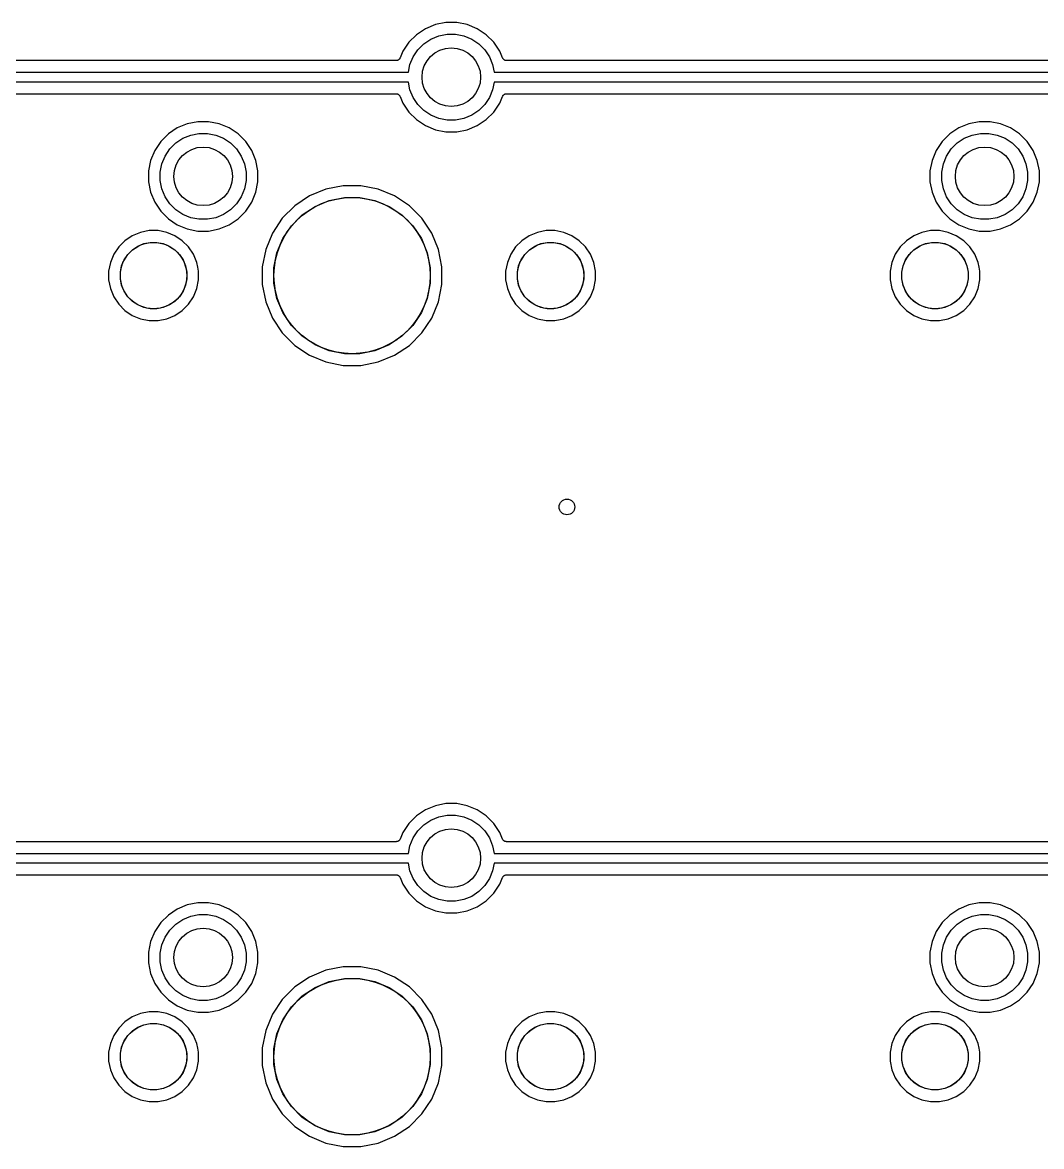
# Model space of a CAD drawing. Extents: x 13 to 148, y -136 to -18.
# Drawn here: x 61.56 to 87.65, y -107.3 to -78.52 of the extents above; entities that cross this region are included whole.
import ezdxf

# ---------------------------------------------------------------- set-up
doc = ezdxf.new("R2010")
doc.units = 0
doc.layers.add('BLACK', color=7, linetype='CONTINUOUS')

msp = doc.modelspace()

# ---------------------------------------------------------------- linework, layer by layer
at = {"layer": 'BLACK', "linetype": 'CONTINUOUS'}
for p, q in [((72.4021, -78.52), (72.1316, -78.5738)), ((72.6779, -78.52), (72.4021, -78.52)), ((72.9484, -78.5738), (72.6779, -78.52)), ((71.6476, -78.8325), (71.4526, -79.0276)), ((71.8768, -78.6793), (71.6476, -78.8325)), ((72.1316, -78.5738), (71.8768, -78.6793)), ((72.2191, -78.8623), (72.4317, -78.82)), ((72.4317, -78.82), (72.6483, -78.82)), ((72.6483, -78.82), (72.8609, -78.8623)), ((73.2031, -78.6793), (72.9484, -78.5738)), ((73.4324, -78.8325), (73.2031, -78.6793)), ((73.6274, -79.0276), (73.4324, -78.8325)), ((71.4526, -79.0276), (71.2993, -79.2569)), ((71.6856, -79.2188), (71.8388, -79.0656)), ((71.8388, -79.0656), (72.019, -78.9452)), ((72.019, -78.9452), (72.2191, -78.8623)), ((72.8609, -78.8623), (73.061, -78.9452)), ((73.061, -78.9452), (73.2412, -79.0656)), ((73.2412, -79.0656), (73.3944, -79.2188)), ((73.7807, -79.2569), (73.6274, -79.0276)), ((71.2282, -79.4285), (71.2233, -79.4375)), ((71.2286, -79.4277), (71.2282, -79.4285)), ((71.2288, -79.4271), (71.2286, -79.4276)), ((71.2286, -79.4276), (71.2286, -79.4276)), ((71.2286, -79.4276), (71.2286, -79.4277)), ((71.2993, -79.2569), (71.2288, -79.4271)), ((71.4823, -79.5991), (71.5652, -79.399)), ((71.5652, -79.399), (71.6856, -79.2188)), ((73.3944, -79.2188), (73.5148, -79.399)), ((73.5148, -79.399), (73.5977, -79.5991)), ((73.8512, -79.4271), (73.7807, -79.2569)), ((73.856, -79.4362), (73.8512, -79.4271)), ((71.1272, -79.495), (53.9528, -79.495)), ((71.1374, -79.494), (71.1272, -79.495)), ((71.1476, -79.4931), (71.1374, -79.494)), ((71.1481, -79.493), (71.1476, -79.4931)), ((71.1486, -79.4929), (71.1481, -79.493)), ((71.1584, -79.4899), (71.1486, -79.4929)), ((71.1682, -79.4871), (71.1584, -79.4899)), ((71.1686, -79.4868), (71.1682, -79.4871)), ((71.1691, -79.4867), (71.1686, -79.4868)), ((71.1782, -79.4819), (71.1691, -79.4867)), ((71.1873, -79.4771), (71.1782, -79.4819)), ((71.1876, -79.4768), (71.1873, -79.4771)), ((71.1881, -79.4766), (71.1876, -79.4768)), ((71.196, -79.4701), (71.1881, -79.4766)), ((71.204, -79.4637), (71.196, -79.4701)), ((71.2043, -79.4634), (71.204, -79.4637)), ((71.2047, -79.4631), (71.2043, -79.4634)), ((71.2112, -79.4552), (71.2047, -79.4631)), ((71.2178, -79.4473), (71.2112, -79.4552)), ((71.2181, -79.4469), (71.2178, -79.4473)), ((71.2184, -79.4465), (71.2181, -79.4469)), ((71.2233, -79.4375), (71.2184, -79.4465)), ((71.4433, -79.795), (71.4823, -79.5991)), ((73.5977, -79.5991), (73.6367, -79.795)), ((73.8608, -79.4452), (73.856, -79.4362)), ((73.8611, -79.4456), (73.8608, -79.4452)), ((73.8613, -79.446), (73.8611, -79.4456)), ((73.8678, -79.454), (73.8613, -79.446)), ((73.8742, -79.462), (73.8678, -79.454)), ((73.8746, -79.4623), (73.8742, -79.462)), ((73.8749, -79.4626), (73.8746, -79.4623)), ((73.8828, -79.4692), (73.8749, -79.4626)), ((73.8907, -79.4758), (73.8828, -79.4692)), ((73.8911, -79.476), (73.8907, -79.4758)), ((73.8915, -79.4763), (73.8911, -79.476)), ((73.9005, -79.4812), (73.8915, -79.4763)), ((73.9095, -79.4861), (73.9005, -79.4812)), ((73.9099, -79.4863), (73.9095, -79.4861)), ((73.9104, -79.4865), (73.9099, -79.4863)), ((73.9201, -79.4895), (73.9104, -79.4865)), ((73.9299, -79.4926), (73.9201, -79.4895)), ((73.9304, -79.4926), (73.9299, -79.4926)), ((73.9309, -79.4928), (73.9304, -79.4926)), ((73.941, -79.4938), (73.9309, -79.4928)), ((73.9513, -79.495), (73.941, -79.4938)), ((73.9522, -79.495), (73.9513, -79.495)), ((73.9523, -79.495), (73.9522, -79.495)), ((73.9522, -79.495), (73.9522, -79.495)), ((73.9528, -79.495), (73.9523, -79.495)), ((91.1272, -79.495), (73.9528, -79.495)), ((53.6367, -79.795), (71.4433, -79.795)), ((73.6367, -79.795), (91.4433, -79.795)), ((71.4433, -80.045), (53.6367, -80.045)), ((71.4823, -80.2409), (71.4433, -80.045)), ((71.5652, -80.441), (71.4823, -80.2409)), ((73.5977, -80.2409), (73.5148, -80.441)), ((73.6367, -80.045), (73.5977, -80.2409)), ((91.4433, -80.045), (73.6367, -80.045)), ((53.9528, -80.345), (71.1272, -80.345)), ((71.1272, -80.345), (71.1277, -80.345)), ((71.1277, -80.345), (71.1278, -80.345)), ((71.1278, -80.345), (71.1278, -80.345)), ((71.1278, -80.345), (71.1287, -80.345)), ((71.1287, -80.345), (71.1389, -80.3462)), ((71.1389, -80.3462), (71.1491, -80.3472)), ((71.1491, -80.3472), (71.1496, -80.3473)), ((71.1496, -80.3473), (71.1501, -80.3474)), ((71.1501, -80.3474), (71.1599, -80.3505)), ((71.1599, -80.3505), (71.1696, -80.3535)), ((71.1696, -80.3535), (71.1701, -80.3537)), ((71.1701, -80.3537), (71.1705, -80.3539)), ((71.1705, -80.3539), (71.1795, -80.3588)), ((71.1795, -80.3588), (71.1885, -80.3637)), ((71.1885, -80.3637), (71.1889, -80.364)), ((71.1889, -80.364), (71.1893, -80.3642)), ((71.1893, -80.3642), (71.1972, -80.3708)), ((71.1972, -80.3708), (71.2051, -80.3774)), ((71.2051, -80.3774), (71.2054, -80.3777)), ((71.2054, -80.3777), (71.2058, -80.378)), ((71.2058, -80.378), (71.2122, -80.386)), ((71.2122, -80.386), (71.2187, -80.394)), ((71.2187, -80.394), (71.2189, -80.3944)), ((71.2189, -80.3944), (71.2192, -80.3948)), ((71.2192, -80.3948), (71.224, -80.4038)), ((71.224, -80.4038), (71.2288, -80.4129)), ((71.2288, -80.4129), (71.2993, -80.5831)), ((71.2993, -80.5831), (71.4526, -80.8124)), ((71.6856, -80.6212), (71.5652, -80.441)), ((73.5148, -80.441), (73.3944, -80.6212)), ((73.6274, -80.8124), (73.7807, -80.5832)), ((73.7807, -80.5832), (73.8512, -80.4129)), ((73.8512, -80.4129), (73.8514, -80.4124)), ((73.8514, -80.4123), (73.8518, -80.4115)), ((73.8514, -80.4124), (73.8514, -80.4123)), ((73.8514, -80.4124), (73.8514, -80.4124)), ((73.8518, -80.4115), (73.8567, -80.4025)), ((73.8567, -80.4025), (73.8616, -80.3935)), ((73.8616, -80.3935), (73.8619, -80.3931)), ((73.8619, -80.3931), (73.8622, -80.3927)), ((73.8622, -80.3927), (73.8687, -80.3849)), ((73.8687, -80.3849), (73.8753, -80.3769)), ((73.8753, -80.3769), (73.8757, -80.3766)), ((73.8757, -80.3766), (73.876, -80.3763)), ((73.876, -80.3763), (73.8839, -80.3699)), ((73.8839, -80.3699), (73.8919, -80.3634)), ((73.8919, -80.3634), (73.8924, -80.3632)), ((73.8924, -80.3632), (73.8927, -80.3629)), ((73.8927, -80.3629), (73.9018, -80.3581)), ((73.9018, -80.3581), (73.9109, -80.3533)), ((73.9109, -80.3533), (73.9113, -80.3532)), ((73.9113, -80.3532), (73.9118, -80.3529)), ((73.9118, -80.3529), (73.9216, -80.3501)), ((73.9216, -80.3501), (73.9314, -80.3471)), ((73.9314, -80.3471), (73.9319, -80.347)), ((73.9319, -80.347), (73.9324, -80.3469)), ((73.9324, -80.3469), (73.9425, -80.346)), ((73.9425, -80.346), (73.9528, -80.345)), ((73.9528, -80.345), (91.1272, -80.345)), ((71.4526, -80.8124), (71.6476, -81.0074)), ((71.8388, -80.7744), (71.6856, -80.6212)), ((72.019, -80.8948), (71.8388, -80.7744)), ((73.2412, -80.7744), (73.061, -80.8948)), ((73.3944, -80.6212), (73.2412, -80.7744)), ((73.4324, -81.0074), (73.6274, -80.8124)), ((65.7816, -81.1138), (65.5268, -81.2193)), ((66.0521, -81.06), (65.7816, -81.1138)), ((66.3279, -81.06), (66.0521, -81.06)), ((66.5984, -81.1138), (66.3279, -81.06)), ((66.8531, -81.2193), (66.5984, -81.1138)), ((71.6476, -81.0074), (71.8768, -81.1607)), ((72.2191, -80.9777), (72.019, -80.8948)), ((72.4317, -81.02), (72.2191, -80.9777)), ((72.6483, -81.02), (72.4317, -81.02)), ((72.8609, -80.9777), (72.6483, -81.02)), ((73.061, -80.8948), (72.8609, -80.9777)), ((73.2031, -81.1607), (73.4324, -81.0074)), ((85.7816, -81.1138), (85.5268, -81.2193)), ((86.0521, -81.06), (85.7816, -81.1138)), ((86.3279, -81.06), (86.0521, -81.06)), ((86.5984, -81.1138), (86.3279, -81.06)), ((86.8531, -81.2193), (86.5984, -81.1138)), ((65.2976, -81.3725), (65.1025, -81.5676)), ((65.5268, -81.2193), (65.2976, -81.3725)), ((65.669, -81.4852), (65.8691, -81.4023)), ((65.8691, -81.4023), (66.0817, -81.36)), ((66.0817, -81.36), (66.2983, -81.36)), ((66.2983, -81.36), (66.5109, -81.4023)), ((66.5109, -81.4023), (66.711, -81.4852)), ((67.0824, -81.3725), (66.8531, -81.2193)), ((67.2775, -81.5676), (67.0824, -81.3725)), ((71.8768, -81.1607), (72.1316, -81.2662)), ((72.1316, -81.2662), (72.4021, -81.32)), ((72.4021, -81.32), (72.6779, -81.32)), ((72.6779, -81.32), (72.9484, -81.2662)), ((72.9484, -81.2662), (73.2031, -81.1607)), ((85.2976, -81.3725), (85.1025, -81.5676)), ((85.5268, -81.2193), (85.2976, -81.3725)), ((85.669, -81.4852), (85.8691, -81.4023)), ((85.8691, -81.4023), (86.0817, -81.36)), ((86.0817, -81.36), (86.2983, -81.36)), ((86.2983, -81.36), (86.5109, -81.4023)), ((86.5109, -81.4023), (86.711, -81.4852)), ((87.0824, -81.3725), (86.8531, -81.2193)), ((87.2775, -81.5676), (87.0824, -81.3725)), ((65.1025, -81.5676), (64.9493, -81.7969)), ((65.3356, -81.7588), (65.4888, -81.6056)), ((65.4888, -81.6056), (65.669, -81.4852)), ((66.711, -81.4852), (66.8912, -81.6056)), ((66.8912, -81.6056), (67.0444, -81.7588)), ((67.4307, -81.7968), (67.2775, -81.5676)), ((85.1025, -81.5676), (84.9493, -81.7969)), ((85.3356, -81.7588), (85.4888, -81.6056)), ((85.4888, -81.6056), (85.669, -81.4852)), ((86.711, -81.4852), (86.8912, -81.6056)), ((86.8912, -81.6056), (87.0444, -81.7588)), ((87.4307, -81.7968), (87.2775, -81.5676)), ((64.9493, -81.7969), (64.8438, -82.0516)), ((65.1323, -82.1391), (65.2152, -81.939)), ((65.2152, -81.939), (65.3356, -81.7588)), ((67.0444, -81.7588), (67.1648, -81.939)), ((67.1648, -81.939), (67.2477, -82.1391)), ((67.5362, -82.0516), (67.4307, -81.7968)), ((84.9493, -81.7969), (84.8438, -82.0516)), ((85.1323, -82.1391), (85.2152, -81.939)), ((85.2152, -81.939), (85.3356, -81.7588)), ((87.0444, -81.7588), (87.1648, -81.939)), ((87.1648, -81.939), (87.2477, -82.1391)), ((87.5362, -82.0516), (87.4307, -81.7968)), ((64.8438, -82.0516), (64.79, -82.3221)), ((65.09, -82.3517), (65.1323, -82.1391)), ((67.2477, -82.1391), (67.29, -82.3517)), ((67.59, -82.3221), (67.5362, -82.0516)), ((84.8438, -82.0516), (84.79, -82.3221)), ((85.09, -82.3517), (85.1323, -82.1391)), ((87.2477, -82.1391), (87.29, -82.3517)), ((87.59, -82.3221), (87.5362, -82.0516)), ((64.79, -82.3221), (64.79, -82.5979)), ((64.79, -82.5979), (64.8438, -82.8684)), ((65.09, -82.5683), (65.09, -82.3517)), ((65.1323, -82.7809), (65.09, -82.5683)), ((67.29, -82.5683), (67.2477, -82.7809)), ((67.29, -82.3517), (67.29, -82.5683)), ((67.5362, -82.8684), (67.59, -82.5979)), ((67.59, -82.5979), (67.59, -82.3221)), ((84.79, -82.3221), (84.79, -82.5979)), ((84.79, -82.5979), (84.8438, -82.8684)), ((85.09, -82.5683), (85.09, -82.3517)), ((85.1323, -82.7809), (85.09, -82.5683)), ((87.29, -82.5683), (87.2477, -82.7809)), ((87.29, -82.3517), (87.29, -82.5683)), ((87.5362, -82.8684), (87.59, -82.5979)), ((87.59, -82.5979), (87.59, -82.3221)), ((64.8438, -82.8684), (64.9493, -83.1231)), ((65.2152, -82.981), (65.1323, -82.7809)), ((67.2477, -82.7809), (67.1648, -82.981)), ((67.4307, -83.1231), (67.5362, -82.8684)), ((69.3291, -82.7884), (68.9105, -82.9618)), ((69.7735, -82.7), (69.3291, -82.7884)), ((70.2265, -82.7), (69.7735, -82.7)), ((70.6709, -82.7884), (70.2265, -82.7)), ((71.0895, -82.9618), (70.6709, -82.7884)), ((84.8438, -82.8684), (84.9493, -83.1231)), ((85.2152, -82.981), (85.1323, -82.7809)), ((87.2477, -82.7809), (87.1648, -82.981)), ((87.4307, -83.1231), (87.5362, -82.8684)), ((64.9493, -83.1231), (65.1025, -83.3524)), ((65.3356, -83.1612), (65.2152, -82.981)), ((65.4888, -83.3144), (65.3356, -83.1612)), ((67.0444, -83.1612), (66.8912, -83.3144)), ((67.1648, -82.981), (67.0444, -83.1612)), ((67.2775, -83.3524), (67.4307, -83.1231)), ((68.9105, -82.9618), (68.5338, -83.2135)), ((69.0526, -83.2276), (69.4166, -83.0769)), ((69.4166, -83.0769), (69.803, -83)), ((69.803, -83), (70.197, -83)), ((70.197, -83), (70.5834, -83.0769)), ((70.5834, -83.0769), (70.9474, -83.2276)), ((71.4662, -83.2135), (71.0895, -82.9618)), ((84.9493, -83.1231), (85.1025, -83.3524)), ((85.3356, -83.1612), (85.2152, -82.981)), ((85.4888, -83.3144), (85.3356, -83.1612)), ((87.0444, -83.1612), (86.8912, -83.3144)), ((87.1648, -82.981), (87.0444, -83.1612)), ((87.2775, -83.3524), (87.4307, -83.1231)), ((65.1025, -83.3524), (65.2976, -83.5474)), ((65.669, -83.4348), (65.4888, -83.3144)), ((65.8691, -83.5177), (65.669, -83.4348)), ((66.711, -83.4348), (66.5109, -83.5177)), ((66.8912, -83.3144), (66.711, -83.4348)), ((67.0824, -83.5474), (67.2775, -83.3524)), ((68.5338, -83.2135), (68.2135, -83.5338)), ((68.4465, -83.7251), (68.7251, -83.4465)), ((68.7251, -83.4465), (69.0526, -83.2276)), ((70.9474, -83.2276), (71.2749, -83.4465)), ((71.2749, -83.4465), (71.5535, -83.7251)), ((71.7865, -83.5338), (71.4662, -83.2135)), ((85.1025, -83.3524), (85.2976, -83.5474)), ((85.669, -83.4348), (85.4888, -83.3144)), ((85.8691, -83.5177), (85.669, -83.4348)), ((86.711, -83.4348), (86.5109, -83.5177)), ((86.8912, -83.3144), (86.711, -83.4348)), ((87.0824, -83.5474), (87.2775, -83.3524)), ((65.2976, -83.5474), (65.5268, -83.7007)), ((65.5268, -83.7007), (65.7816, -83.8062)), ((66.0817, -83.56), (65.8691, -83.5177)), ((66.2983, -83.56), (66.0817, -83.56)), ((66.5109, -83.5177), (66.2983, -83.56)), ((66.5984, -83.8062), (66.8531, -83.7007)), ((66.8531, -83.7007), (67.0824, -83.5474)), ((68.2135, -83.5338), (67.9618, -83.9105)), ((68.2276, -84.0526), (68.4465, -83.7251)), ((71.5535, -83.7251), (71.7724, -84.0526)), ((72.0382, -83.9105), (71.7865, -83.5338)), ((85.2976, -83.5474), (85.5268, -83.7007)), ((85.5268, -83.7007), (85.7816, -83.8062)), ((86.0817, -83.56), (85.8691, -83.5177)), ((86.2983, -83.56), (86.0817, -83.56)), ((86.5109, -83.5177), (86.2983, -83.56)), ((86.5984, -83.8062), (86.8531, -83.7007)), ((86.8531, -83.7007), (87.0824, -83.5474)), ((64.3753, -83.9809), (64.1869, -84.1067)), ((64.5846, -83.8942), (64.3753, -83.9809)), ((64.8067, -83.85), (64.5846, -83.8942)), ((65.0333, -83.85), (64.8067, -83.85)), ((65.2554, -83.8942), (65.0333, -83.85)), ((65.4647, -83.9809), (65.2554, -83.8942)), ((65.6531, -84.1067), (65.4647, -83.9809)), ((65.7816, -83.8062), (66.0521, -83.86)), ((66.0521, -83.86), (66.3279, -83.86)), ((66.3279, -83.86), (66.5984, -83.8062)), ((67.9618, -83.9105), (67.7884, -84.3291)), ((72.2116, -84.3291), (72.0382, -83.9105)), ((74.5353, -83.9809), (74.3469, -84.1067)), ((74.7446, -83.8942), (74.5353, -83.9809)), ((74.9667, -83.85), (74.7446, -83.8942)), ((75.1933, -83.85), (74.9667, -83.85)), ((75.4154, -83.8942), (75.1933, -83.85)), ((75.6247, -83.9809), (75.4154, -83.8942)), ((75.8131, -84.1067), (75.6247, -83.9809)), ((84.3753, -83.9809), (84.1869, -84.1067)), ((84.5846, -83.8942), (84.3753, -83.9809)), ((84.8067, -83.85), (84.5846, -83.8942)), ((85.0333, -83.85), (84.8067, -83.85)), ((85.2554, -83.8942), (85.0333, -83.85)), ((85.4647, -83.9809), (85.2554, -83.8942)), ((85.6531, -84.1067), (85.4647, -83.9809)), ((85.7816, -83.8062), (86.0521, -83.86)), ((86.0521, -83.86), (86.3279, -83.86)), ((86.3279, -83.86), (86.5984, -83.8062)), ((64.0267, -84.2669), (63.9009, -84.4553)), ((64.1869, -84.1067), (64.0267, -84.2669)), ((64.3782, -84.3398), (64.5174, -84.2467)), ((64.5174, -84.2467), (64.6721, -84.1827)), ((64.6721, -84.1827), (64.8363, -84.15)), ((64.8363, -84.15), (65.0037, -84.15)), ((65.0037, -84.15), (65.1679, -84.1827)), ((65.1679, -84.1827), (65.3226, -84.2467)), ((65.3226, -84.2467), (65.4618, -84.3398)), ((65.8133, -84.2669), (65.6531, -84.1067)), ((65.9391, -84.4553), (65.8133, -84.2669)), ((68.0769, -84.4166), (68.2276, -84.0526)), ((71.7724, -84.0526), (71.9231, -84.4166)), ((74.1867, -84.2669), (74.0609, -84.4553)), ((74.3469, -84.1067), (74.1867, -84.2669)), ((74.5382, -84.3398), (74.6774, -84.2467)), ((74.6774, -84.2467), (74.8321, -84.1827)), ((74.8321, -84.1827), (74.9963, -84.15)), ((74.9963, -84.15), (75.1637, -84.15)), ((75.1637, -84.15), (75.3279, -84.1827)), ((75.3279, -84.1827), (75.4826, -84.2467)), ((75.4826, -84.2467), (75.6218, -84.3398)), ((75.9733, -84.2669), (75.8131, -84.1067)), ((76.0991, -84.4553), (75.9733, -84.2669)), ((84.0267, -84.2669), (83.9009, -84.4553)), ((84.1869, -84.1067), (84.0267, -84.2669)), ((84.3782, -84.3398), (84.5174, -84.2467)), ((84.5174, -84.2467), (84.6721, -84.1827)), ((84.6721, -84.1827), (84.8363, -84.15)), ((84.8363, -84.15), (85.0037, -84.15)), ((85.0037, -84.15), (85.1679, -84.1827)), ((85.1679, -84.1827), (85.3226, -84.2467)), ((85.3226, -84.2467), (85.4618, -84.3398)), ((85.8133, -84.2669), (85.6531, -84.1067)), ((85.9391, -84.4553), (85.8133, -84.2669)), ((63.9009, -84.4553), (63.8142, -84.6646)), ((64.1027, -84.7521), (64.1667, -84.5974)), ((64.1667, -84.5974), (64.2598, -84.4582)), ((64.2598, -84.4582), (64.3782, -84.3398)), ((65.4618, -84.3398), (65.5802, -84.4582)), ((65.5802, -84.4582), (65.6733, -84.5974)), ((65.6733, -84.5974), (65.7373, -84.7521)), ((66.0258, -84.6646), (65.9391, -84.4553)), ((67.7884, -84.3291), (67.7, -84.7735)), ((68, -84.803), (68.0769, -84.4166)), ((71.9231, -84.4166), (72, -84.803)), ((72.3, -84.7735), (72.2116, -84.3291)), ((74.0609, -84.4553), (73.9742, -84.6646)), ((74.2627, -84.7521), (74.3267, -84.5974)), ((74.3267, -84.5974), (74.4198, -84.4582)), ((74.4198, -84.4582), (74.5382, -84.3398)), ((75.6218, -84.3398), (75.7402, -84.4582)), ((75.7402, -84.4582), (75.8333, -84.5974)), ((75.8333, -84.5974), (75.8973, -84.7521)), ((76.1858, -84.6646), (76.0991, -84.4553)), ((83.9009, -84.4553), (83.8142, -84.6646)), ((84.1027, -84.7521), (84.1667, -84.5974)), ((84.1667, -84.5974), (84.2598, -84.4582)), ((84.2598, -84.4582), (84.3782, -84.3398)), ((85.4618, -84.3398), (85.5802, -84.4582)), ((85.5802, -84.4582), (85.6733, -84.5974)), ((85.6733, -84.5974), (85.7373, -84.7521)), ((86.0258, -84.6646), (85.9391, -84.4553)), ((63.8142, -84.6646), (63.77, -84.8867)), ((63.77, -84.8867), (63.77, -85.1133)), ((64.07, -84.9163), (64.1027, -84.7521)), ((65.7373, -84.7521), (65.77, -84.9163)), ((66.0495, -84.7839), (66.0258, -84.6646)), ((66.0496, -84.7841), (66.0495, -84.7839)), ((66.07, -84.8867), (66.0496, -84.7841)), ((66.07, -85.1133), (66.07, -84.8867)), ((67.7, -84.7735), (67.7, -85.2265)), ((68, -85.197), (68, -84.803)), ((72, -84.803), (72, -85.197)), ((72.3, -85.2265), (72.3, -84.7735)), ((73.9742, -84.6646), (73.93, -84.8867)), ((73.93, -84.8867), (73.93, -85.1133)), ((74.23, -84.9163), (74.2627, -84.7521)), ((75.8973, -84.7521), (75.93, -84.9163)), ((76.23, -84.8867), (76.1858, -84.6646)), ((76.23, -85.1133), (76.23, -84.8867)), ((83.8142, -84.6646), (83.77, -84.8867)), ((83.77, -84.8867), (83.77, -85.1133)), ((84.07, -84.9163), (84.1027, -84.7521)), ((85.7373, -84.7521), (85.77, -84.9163)), ((86.0495, -84.7839), (86.0258, -84.6646)), ((86.0496, -84.7841), (86.0495, -84.7839)), ((86.07, -84.8867), (86.0496, -84.7841)), ((86.07, -85.1133), (86.07, -84.8867)), ((63.77, -85.1133), (63.8142, -85.3354)), ((64.07, -85.0837), (64.07, -84.9163)), ((64.1027, -85.2479), (64.07, -85.0837)), ((65.77, -85.0837), (65.7373, -85.2479)), ((65.77, -84.9163), (65.77, -85.0837)), ((66.0258, -85.3354), (66.07, -85.1133)), ((73.93, -85.1133), (73.9742, -85.3354)), ((74.23, -85.0837), (74.23, -84.9163)), ((74.2627, -85.2479), (74.23, -85.0837)), ((75.93, -85.0837), (75.8973, -85.2479)), ((75.93, -84.9163), (75.93, -85.0837)), ((76.1858, -85.3354), (76.23, -85.1133)), ((83.77, -85.1133), (83.8142, -85.3354)), ((84.07, -85.0837), (84.07, -84.9163)), ((84.1027, -85.2479), (84.07, -85.0837)), ((85.77, -85.0837), (85.7373, -85.2479)), ((85.77, -84.9163), (85.77, -85.0837)), ((86.0258, -85.3354), (86.07, -85.1133)), ((63.8142, -85.3354), (63.9009, -85.5447)), ((64.1667, -85.4026), (64.1027, -85.2479)), ((64.2598, -85.5418), (64.1667, -85.4026)), ((65.6733, -85.4026), (65.5802, -85.5418)), ((65.7373, -85.2479), (65.6733, -85.4026)), ((65.9391, -85.5447), (66.0258, -85.3354)), ((67.7, -85.2265), (67.7884, -85.6709)), ((68.0769, -85.5834), (68, -85.197)), ((72, -85.197), (71.9231, -85.5834)), ((72.2116, -85.6709), (72.3, -85.2265)), ((73.9742, -85.3354), (74.0609, -85.5447)), ((74.3267, -85.4026), (74.2627, -85.2479)), ((74.4198, -85.5418), (74.3267, -85.4026)), ((75.8333, -85.4026), (75.7402, -85.5418)), ((75.8973, -85.2479), (75.8333, -85.4026)), ((76.0991, -85.5447), (76.1858, -85.3354)), ((83.8142, -85.3354), (83.9009, -85.5447)), ((84.1667, -85.4026), (84.1027, -85.2479)), ((84.2598, -85.5418), (84.1667, -85.4026)), ((85.6733, -85.4026), (85.5802, -85.5418)), ((85.7373, -85.2479), (85.6733, -85.4026)), ((85.9391, -85.5447), (86.0258, -85.3354)), ((63.9009, -85.5447), (64.0267, -85.7331)), ((64.0267, -85.7331), (64.1869, -85.8933)), ((64.3782, -85.6602), (64.2598, -85.5418)), ((64.5174, -85.7533), (64.3782, -85.6602)), ((64.6721, -85.8173), (64.5174, -85.7533)), ((65.3226, -85.7533), (65.1679, -85.8173)), ((65.4618, -85.6602), (65.3226, -85.7533)), ((65.5802, -85.5418), (65.4618, -85.6602)), ((65.6531, -85.8933), (65.8133, -85.7331)), ((65.8133, -85.7331), (65.9391, -85.5447)), ((67.7884, -85.6709), (67.9618, -86.0895)), ((68.2276, -85.9474), (68.0769, -85.5834)), ((71.9231, -85.5834), (71.7724, -85.9474)), ((72.0382, -86.0895), (72.2116, -85.6709)), ((74.0609, -85.5447), (74.1867, -85.7331)), ((74.1867, -85.7331), (74.3469, -85.8933)), ((74.5382, -85.6602), (74.4198, -85.5418)), ((74.6774, -85.7533), (74.5382, -85.6602)), ((74.8321, -85.8173), (74.6774, -85.7533)), ((75.4826, -85.7533), (75.3279, -85.8173)), ((75.6218, -85.6602), (75.4826, -85.7533)), ((75.7402, -85.5418), (75.6218, -85.6602)), ((75.8131, -85.8933), (75.9733, -85.7331)), ((75.9733, -85.7331), (76.0991, -85.5447)), ((83.9009, -85.5447), (84.0267, -85.7331)), ((84.0267, -85.7331), (84.1869, -85.8933)), ((84.3782, -85.6602), (84.2598, -85.5418)), ((84.5174, -85.7533), (84.3782, -85.6602)), ((84.6721, -85.8173), (84.5174, -85.7533)), ((85.3226, -85.7533), (85.1679, -85.8173)), ((85.4618, -85.6602), (85.3226, -85.7533)), ((85.5802, -85.5418), (85.4618, -85.6602)), ((85.6531, -85.8933), (85.8133, -85.7331)), ((85.8133, -85.7331), (85.9391, -85.5447)), ((64.1869, -85.8933), (64.3753, -86.0191)), ((64.3753, -86.0191), (64.5846, -86.1058)), ((64.8363, -85.85), (64.6721, -85.8173)), ((65.0037, -85.85), (64.8363, -85.85)), ((65.1679, -85.8173), (65.0037, -85.85)), ((65.2554, -86.1058), (65.4647, -86.0191)), ((65.4647, -86.0191), (65.6531, -85.8933)), ((68.4465, -86.2749), (68.2276, -85.9474)), ((71.7724, -85.9474), (71.5535, -86.2749)), ((74.3469, -85.8933), (74.5353, -86.0191)), ((74.5353, -86.0191), (74.7446, -86.1058)), ((74.9963, -85.85), (74.8321, -85.8173)), ((75.1637, -85.85), (74.9963, -85.85)), ((75.3279, -85.8173), (75.1637, -85.85)), ((75.4154, -86.1058), (75.6247, -86.0191)), ((75.6247, -86.0191), (75.8131, -85.8933)), ((84.1869, -85.8933), (84.3753, -86.0191)), ((84.3753, -86.0191), (84.5846, -86.1058)), ((84.8363, -85.85), (84.6721, -85.8173)), ((85.0037, -85.85), (84.8363, -85.85)), ((85.1679, -85.8173), (85.0037, -85.85)), ((85.2554, -86.1058), (85.4647, -86.0191)), ((85.4647, -86.0191), (85.6531, -85.8933)), ((64.5846, -86.1058), (64.8067, -86.15)), ((64.8067, -86.15), (65.0333, -86.15)), ((65.0333, -86.15), (65.2554, -86.1058)), ((67.9618, -86.0895), (68.2135, -86.4662)), ((68.7251, -86.5535), (68.4465, -86.2749)), ((71.5535, -86.2749), (71.2749, -86.5535)), ((71.7865, -86.4662), (72.0382, -86.0895)), ((74.7446, -86.1058), (74.9667, -86.15)), ((74.9667, -86.15), (75.1933, -86.15)), ((75.1933, -86.15), (75.4154, -86.1058)), ((84.5846, -86.1058), (84.8067, -86.15)), ((84.8067, -86.15), (85.0333, -86.15)), ((85.0333, -86.15), (85.2554, -86.1058)), ((68.2135, -86.4662), (68.5338, -86.7865)), ((69.0526, -86.7724), (68.7251, -86.5535)), ((71.2749, -86.5535), (70.9474, -86.7724)), ((71.4662, -86.7865), (71.7865, -86.4662)), ((68.5338, -86.7865), (68.9105, -87.0382)), ((69.4166, -86.9231), (69.0526, -86.7724)), ((70.9474, -86.7724), (70.5834, -86.9231)), ((71.0895, -87.0382), (71.4662, -86.7865)), ((68.9105, -87.0382), (69.3291, -87.2116)), ((69.803, -87), (69.4166, -86.9231)), ((70.197, -87), (69.803, -87)), ((70.5834, -86.9231), (70.197, -87)), ((70.6709, -87.2116), (71.0895, -87.0382)), ((69.3291, -87.2116), (69.7735, -87.3)), ((69.7735, -87.3), (70.2265, -87.3)), ((70.2265, -87.3), (70.6709, -87.2116)), ((71.8768, -98.6793), (71.6476, -98.8325)), ((72.1316, -98.5738), (71.8768, -98.6793)), ((72.4021, -98.52), (72.1316, -98.5738)), ((72.6779, -98.52), (72.4021, -98.52)), ((72.9484, -98.5738), (72.6779, -98.52)), ((73.2031, -98.6793), (72.9484, -98.5738)), ((73.4324, -98.8325), (73.2031, -98.6793)), ((71.6476, -98.8325), (71.4526, -99.0276)), ((71.8388, -99.0656), (72.019, -98.9452)), ((72.019, -98.9452), (72.2191, -98.8623)), ((72.2191, -98.8623), (72.4317, -98.82)), ((72.4317, -98.82), (72.6483, -98.82)), ((72.6483, -98.82), (72.8609, -98.8623)), ((72.8609, -98.8623), (73.061, -98.9452)), ((73.061, -98.9452), (73.2412, -99.0656)), ((73.6274, -99.0276), (73.4324, -98.8325)), ((71.2993, -99.2569), (71.2288, -99.4271)), ((71.4526, -99.0276), (71.2993, -99.2569)), ((71.5652, -99.399), (71.6856, -99.2188)), ((71.6856, -99.2188), (71.8388, -99.0656)), ((73.2412, -99.0656), (73.3944, -99.2188)), ((73.3944, -99.2188), (73.5148, -99.399)), ((73.7807, -99.2569), (73.6274, -99.0276)), ((73.8512, -99.4271), (73.7807, -99.2569)), ((71.1272, -99.495), (53.9528, -99.495)), ((71.1374, -99.494), (71.1272, -99.495)), ((71.1476, -99.4931), (71.1374, -99.494)), ((71.1481, -99.493), (71.1476, -99.4931)), ((71.1486, -99.4929), (71.1481, -99.493)), ((71.1584, -99.4899), (71.1486, -99.4929)), ((71.1682, -99.4871), (71.1584, -99.4899)), ((71.1686, -99.4868), (71.1682, -99.4871)), ((71.1691, -99.4867), (71.1686, -99.4868)), ((71.1782, -99.4819), (71.1691, -99.4867)), ((71.1873, -99.4771), (71.1782, -99.4819)), ((71.1876, -99.4768), (71.1873, -99.4771)), ((71.1881, -99.4766), (71.1876, -99.4768)), ((71.196, -99.4701), (71.1881, -99.4766)), ((71.204, -99.4637), (71.196, -99.4701)), ((71.2043, -99.4634), (71.204, -99.4637)), ((71.2047, -99.4631), (71.2043, -99.4634)), ((71.2112, -99.4552), (71.2047, -99.4631)), ((71.2178, -99.4473), (71.2112, -99.4552)), ((71.2181, -99.4469), (71.2178, -99.4473)), ((71.2184, -99.4465), (71.2181, -99.4469)), ((71.2233, -99.4375), (71.2184, -99.4465)), ((71.2282, -99.4285), (71.2233, -99.4375)), ((71.2286, -99.4277), (71.2282, -99.4285)), ((71.2288, -99.4271), (71.2286, -99.4276)), ((71.2286, -99.4276), (71.2286, -99.4276)), ((71.2286, -99.4276), (71.2286, -99.4277)), ((71.4823, -99.5991), (71.5652, -99.399)), ((73.5148, -99.399), (73.5977, -99.5991)), ((73.856, -99.4362), (73.8512, -99.4271)), ((73.8608, -99.4452), (73.856, -99.4362)), ((73.8611, -99.4456), (73.8608, -99.4452)), ((73.8613, -99.446), (73.8611, -99.4456)), ((73.8678, -99.454), (73.8613, -99.446)), ((73.8742, -99.462), (73.8678, -99.454)), ((73.8746, -99.4623), (73.8742, -99.462)), ((73.8749, -99.4626), (73.8746, -99.4623)), ((73.8828, -99.4692), (73.8749, -99.4626)), ((73.8907, -99.4758), (73.8828, -99.4692)), ((73.8911, -99.476), (73.8907, -99.4758)), ((73.8915, -99.4763), (73.8911, -99.476)), ((73.9005, -99.4812), (73.8915, -99.4763)), ((73.9095, -99.4861), (73.9005, -99.4812)), ((73.9099, -99.4863), (73.9095, -99.4861)), ((73.9104, -99.4865), (73.9099, -99.4863)), ((73.9201, -99.4895), (73.9104, -99.4865)), ((73.9299, -99.4926), (73.9201, -99.4895)), ((73.9304, -99.4926), (73.9299, -99.4926)), ((73.9309, -99.4928), (73.9304, -99.4926)), ((73.941, -99.4938), (73.9309, -99.4928)), ((73.9513, -99.495), (73.941, -99.4938)), ((73.9522, -99.495), (73.9513, -99.495)), ((73.9523, -99.495), (73.9522, -99.495)), ((73.9522, -99.495), (73.9522, -99.495)), ((73.9528, -99.495), (73.9523, -99.495)), ((91.1272, -99.495), (73.9528, -99.495)), ((53.6367, -99.795), (71.4433, -99.795)), ((71.4433, -99.795), (71.4823, -99.5991)), ((73.5977, -99.5991), (73.6367, -99.795)), ((73.6367, -99.795), (91.4433, -99.795)), ((71.4433, -100.045), (53.6367, -100.045)), ((71.4823, -100.241), (71.4433, -100.045)), ((73.6367, -100.045), (73.5977, -100.241)), ((91.4433, -100.045), (73.6367, -100.045)), ((53.9528, -100.345), (71.1272, -100.345)), ((71.1272, -100.345), (71.1277, -100.345)), ((71.1277, -100.345), (71.1278, -100.345)), ((71.1278, -100.345), (71.1278, -100.345)), ((71.1278, -100.345), (71.1287, -100.345)), ((71.1287, -100.345), (71.1389, -100.346)), ((71.1389, -100.346), (71.1491, -100.347)), ((71.1491, -100.347), (71.1496, -100.347)), ((71.1496, -100.347), (71.1501, -100.347)), ((71.1501, -100.347), (71.1599, -100.351)), ((71.1599, -100.351), (71.1696, -100.354)), ((71.1696, -100.354), (71.1701, -100.354)), ((71.1701, -100.354), (71.1705, -100.354)), ((71.1705, -100.354), (71.1795, -100.359)), ((71.1795, -100.359), (71.1885, -100.364)), ((71.1885, -100.364), (71.1889, -100.364)), ((71.1889, -100.364), (71.1893, -100.364)), ((71.1893, -100.364), (71.1972, -100.371)), ((71.1972, -100.371), (71.2051, -100.377)), ((71.2051, -100.377), (71.2054, -100.378)), ((71.2054, -100.378), (71.2058, -100.378)), ((71.2058, -100.378), (71.2122, -100.386)), ((71.2122, -100.386), (71.2187, -100.394)), ((71.2187, -100.394), (71.2189, -100.394)), ((71.2189, -100.394), (71.2192, -100.395)), ((71.2192, -100.395), (71.224, -100.404)), ((71.224, -100.404), (71.2288, -100.413)), ((71.2288, -100.413), (71.2993, -100.583)), ((71.5652, -100.441), (71.4823, -100.241)), ((71.6856, -100.621), (71.5652, -100.441)), ((73.5148, -100.441), (73.3944, -100.621)), ((73.5977, -100.241), (73.5148, -100.441)), ((73.7807, -100.583), (73.8512, -100.413)), ((73.8512, -100.413), (73.8514, -100.412)), ((73.8514, -100.412), (73.8518, -100.411)), ((73.8514, -100.412), (73.8514, -100.412)), ((73.8514, -100.412), (73.8514, -100.412)), ((73.8518, -100.411), (73.8567, -100.403)), ((73.8567, -100.403), (73.8616, -100.393)), ((73.8616, -100.393), (73.8619, -100.393)), ((73.8619, -100.393), (73.8622, -100.393)), ((73.8622, -100.393), (73.8687, -100.385)), ((73.8687, -100.385), (73.8753, -100.377)), ((73.8753, -100.377), (73.8757, -100.377)), ((73.8757, -100.377), (73.876, -100.376)), ((73.876, -100.376), (73.8839, -100.37)), ((73.8839, -100.37), (73.8919, -100.363)), ((73.8919, -100.363), (73.8924, -100.363)), ((73.8924, -100.363), (73.8927, -100.363)), ((73.8927, -100.363), (73.9018, -100.358)), ((73.9018, -100.358), (73.9109, -100.353)), ((73.9109, -100.353), (73.9113, -100.353)), ((73.9113, -100.353), (73.9118, -100.353)), ((73.9118, -100.353), (73.9216, -100.35)), ((73.9216, -100.35), (73.9314, -100.347)), ((73.9314, -100.347), (73.9319, -100.347)), ((73.9319, -100.347), (73.9324, -100.347)), ((73.9324, -100.347), (73.9425, -100.346)), ((73.9425, -100.346), (73.9528, -100.345)), ((73.9528, -100.345), (91.1272, -100.345)), ((71.2993, -100.583), (71.4526, -100.812)), ((71.8388, -100.774), (71.6856, -100.621)), ((73.3944, -100.621), (73.2412, -100.774)), ((73.6274, -100.812), (73.7807, -100.583)), ((71.4526, -100.812), (71.6476, -101.007)), ((71.6476, -101.007), (71.8768, -101.161)), ((72.019, -100.895), (71.8388, -100.774)), ((72.2191, -100.978), (72.019, -100.895)), ((72.4317, -101.02), (72.2191, -100.978)), ((72.8609, -100.978), (72.6483, -101.02)), ((73.061, -100.895), (72.8609, -100.978)), ((73.2412, -100.774), (73.061, -100.895)), ((73.2031, -101.161), (73.4324, -101.007)), ((73.4324, -101.007), (73.6274, -100.812)), ((65.5268, -101.219), (65.2976, -101.373)), ((65.7816, -101.114), (65.5268, -101.219)), ((66.0521, -101.06), (65.7816, -101.114)), ((66.3279, -101.06), (66.0521, -101.06)), ((66.5984, -101.114), (66.3279, -101.06)), ((66.8531, -101.219), (66.5984, -101.114)), ((67.0824, -101.373), (66.8531, -101.219)), ((71.8768, -101.161), (72.1316, -101.266)), ((72.1316, -101.266), (72.4021, -101.32)), ((72.6483, -101.02), (72.4317, -101.02)), ((72.6779, -101.32), (72.9484, -101.266)), ((72.9484, -101.266), (73.2031, -101.161)), ((85.5268, -101.219), (85.2976, -101.373)), ((85.7816, -101.114), (85.5268, -101.219)), ((86.0521, -101.06), (85.7816, -101.114)), ((86.3279, -101.06), (86.0521, -101.06)), ((86.5984, -101.114), (86.3279, -101.06)), ((86.8531, -101.219), (86.5984, -101.114)), ((87.0824, -101.373), (86.8531, -101.219)), ((65.1025, -101.568), (64.9493, -101.797)), ((65.2976, -101.373), (65.1025, -101.568)), ((65.4888, -101.606), (65.669, -101.485)), ((65.669, -101.485), (65.8691, -101.402)), ((65.8691, -101.402), (66.0817, -101.36)), ((66.0817, -101.36), (66.2983, -101.36)), ((66.2983, -101.36), (66.5109, -101.402)), ((66.5109, -101.402), (66.711, -101.485)), ((66.711, -101.485), (66.8912, -101.606)), ((67.2775, -101.568), (67.0824, -101.373)), ((67.4307, -101.797), (67.2775, -101.568)), ((72.4021, -101.32), (72.6779, -101.32)), ((85.1025, -101.568), (84.9493, -101.797)), ((85.2976, -101.373), (85.1025, -101.568)), ((85.4888, -101.606), (85.669, -101.485)), ((85.669, -101.485), (85.8691, -101.402)), ((85.8691, -101.402), (86.0817, -101.36)), ((86.0817, -101.36), (86.2983, -101.36)), ((86.2983, -101.36), (86.5109, -101.402)), ((86.5109, -101.402), (86.711, -101.485)), ((86.711, -101.485), (86.8912, -101.606)), ((87.2775, -101.568), (87.0824, -101.373)), ((87.4307, -101.797), (87.2775, -101.568)), ((64.9493, -101.797), (64.8438, -102.052)), ((65.2152, -101.939), (65.3356, -101.759)), ((65.3356, -101.759), (65.4888, -101.606)), ((66.8912, -101.606), (67.0444, -101.759)), ((67.0444, -101.759), (67.1648, -101.939)), ((67.5362, -102.052), (67.4307, -101.797)), ((84.9493, -101.797), (84.8438, -102.052)), ((85.2152, -101.939), (85.3356, -101.759)), ((85.3356, -101.759), (85.4888, -101.606)), ((86.8912, -101.606), (87.0444, -101.759)), ((87.0444, -101.759), (87.1648, -101.939)), ((87.5362, -102.052), (87.4307, -101.797)), ((64.8438, -102.052), (64.79, -102.322)), ((65.09, -102.352), (65.1323, -102.139)), ((65.1323, -102.139), (65.2152, -101.939)), ((67.1648, -101.939), (67.2477, -102.139)), ((67.2477, -102.139), (67.29, -102.352)), ((67.59, -102.322), (67.5362, -102.052)), ((84.8438, -102.052), (84.79, -102.322)), ((85.09, -102.352), (85.1323, -102.139)), ((85.1323, -102.139), (85.2152, -101.939)), ((87.1648, -101.939), (87.2477, -102.139)), ((87.2477, -102.139), (87.29, -102.352)), ((87.59, -102.322), (87.5362, -102.052)), ((64.79, -102.322), (64.79, -102.598)), ((65.09, -102.568), (65.09, -102.352)), ((67.29, -102.352), (67.29, -102.568)), ((67.59, -102.598), (67.59, -102.322)), ((84.79, -102.322), (84.79, -102.598)), ((85.09, -102.568), (85.09, -102.352)), ((87.29, -102.352), (87.29, -102.568)), ((87.59, -102.598), (87.59, -102.322)), ((64.79, -102.598), (64.8438, -102.868)), ((65.1323, -102.781), (65.09, -102.568)), ((67.29, -102.568), (67.2477, -102.781)), ((67.5362, -102.868), (67.59, -102.598)), ((69.7735, -102.7), (69.3291, -102.788)), ((70.2265, -102.7), (69.7735, -102.7)), ((70.6709, -102.788), (70.2265, -102.7)), ((84.79, -102.598), (84.8438, -102.868)), ((85.1323, -102.781), (85.09, -102.568)), ((87.29, -102.568), (87.2477, -102.781)), ((87.5362, -102.868), (87.59, -102.598)), ((64.8438, -102.868), (64.9493, -103.123)), ((65.2152, -102.981), (65.1323, -102.781)), ((65.3356, -103.161), (65.2152, -102.981)), ((67.1648, -102.981), (67.0444, -103.161)), ((67.2477, -102.781), (67.1648, -102.981)), ((67.4307, -103.123), (67.5362, -102.868)), ((68.9105, -102.962), (68.5338, -103.213)), ((69.3291, -102.788), (68.9105, -102.962)), ((69.4166, -103.077), (69.803, -103)), ((69.803, -103), (70.197, -103)), ((70.197, -103), (70.5834, -103.077)), ((71.0895, -102.962), (70.6709, -102.788)), ((71.4662, -103.213), (71.0895, -102.962)), ((84.8438, -102.868), (84.9493, -103.123)), ((85.2152, -102.981), (85.1323, -102.781)), ((85.3356, -103.161), (85.2152, -102.981)), ((87.1648, -102.981), (87.0444, -103.161)), ((87.2477, -102.781), (87.1648, -102.981)), ((87.4307, -103.123), (87.5362, -102.868)), ((64.9493, -103.123), (65.1025, -103.352)), ((65.4888, -103.314), (65.3356, -103.161)), ((65.669, -103.435), (65.4888, -103.314)), ((66.8912, -103.314), (66.711, -103.435)), ((67.0444, -103.161), (66.8912, -103.314)), ((67.2775, -103.352), (67.4307, -103.123)), ((68.5338, -103.213), (68.2135, -103.534)), ((68.7251, -103.446), (69.0526, -103.228)), ((69.0526, -103.228), (69.4166, -103.077)), ((70.5834, -103.077), (70.9474, -103.228)), ((70.9474, -103.228), (71.2749, -103.446)), ((71.7865, -103.534), (71.4662, -103.213)), ((84.9493, -103.123), (85.1025, -103.352)), ((85.4888, -103.314), (85.3356, -103.161)), ((85.669, -103.435), (85.4888, -103.314)), ((86.8912, -103.314), (86.711, -103.435)), ((87.0444, -103.161), (86.8912, -103.314)), ((87.2775, -103.352), (87.4307, -103.123)), ((65.1025, -103.352), (65.2976, -103.547)), ((65.2976, -103.547), (65.5268, -103.701)), ((65.8691, -103.518), (65.669, -103.435)), ((66.0817, -103.56), (65.8691, -103.518)), ((66.2983, -103.56), (66.0817, -103.56)), ((66.5109, -103.518), (66.2983, -103.56)), ((66.711, -103.435), (66.5109, -103.518)), ((66.8531, -103.701), (67.0824, -103.547)), ((67.0824, -103.547), (67.2775, -103.352)), ((68.2135, -103.534), (67.9618, -103.911)), ((68.4465, -103.725), (68.7251, -103.446)), ((71.2749, -103.446), (71.5535, -103.725)), ((72.0382, -103.911), (71.7865, -103.534)), ((85.1025, -103.352), (85.2976, -103.547)), ((85.2976, -103.547), (85.5268, -103.701)), ((85.8691, -103.518), (85.669, -103.435)), ((86.0817, -103.56), (85.8691, -103.518)), ((86.2983, -103.56), (86.0817, -103.56)), ((86.5109, -103.518), (86.2983, -103.56)), ((86.711, -103.435), (86.5109, -103.518)), ((86.8531, -103.701), (87.0824, -103.547)), ((87.0824, -103.547), (87.2775, -103.352)), ((64.5846, -103.894), (64.3753, -103.981)), ((64.8067, -103.85), (64.5846, -103.894)), ((65.0333, -103.85), (64.8067, -103.85)), ((65.2554, -103.894), (65.0333, -103.85)), ((65.4647, -103.981), (65.2554, -103.894)), ((65.5268, -103.701), (65.7816, -103.806)), ((65.7816, -103.806), (66.0521, -103.86)), ((66.0521, -103.86), (66.3279, -103.86)), ((66.3279, -103.86), (66.5984, -103.806)), ((66.5984, -103.806), (66.8531, -103.701)), ((68.2276, -104.053), (68.4465, -103.725)), ((71.5535, -103.725), (71.7724, -104.053)), ((74.7446, -103.894), (74.5353, -103.981)), ((74.9667, -103.85), (74.7446, -103.894)), ((75.1933, -103.85), (74.9667, -103.85)), ((75.4154, -103.894), (75.1933, -103.85)), ((75.6247, -103.981), (75.4154, -103.894)), ((84.5846, -103.894), (84.3753, -103.981)), ((84.8067, -103.85), (84.5846, -103.894)), ((85.0333, -103.85), (84.8067, -103.85)), ((85.2554, -103.894), (85.0333, -103.85)), ((85.4647, -103.981), (85.2554, -103.894)), ((85.5268, -103.701), (85.7816, -103.806)), ((85.7816, -103.806), (86.0521, -103.86)), ((86.0521, -103.86), (86.3279, -103.86)), ((86.3279, -103.86), (86.5984, -103.806)), ((86.5984, -103.806), (86.8531, -103.701)), ((64.1869, -104.107), (64.0267, -104.267)), ((64.3753, -103.981), (64.1869, -104.107)), ((64.5174, -104.247), (64.6721, -104.183)), ((64.6721, -104.183), (64.8363, -104.15)), ((64.8363, -104.15), (65.0037, -104.15)), ((65.0037, -104.15), (65.1679, -104.183)), ((65.1679, -104.183), (65.3226, -104.247)), ((65.6531, -104.107), (65.4647, -103.981)), ((65.8133, -104.267), (65.6531, -104.107)), ((67.9618, -103.911), (67.7884, -104.329)), ((68.0769, -104.417), (68.2276, -104.053)), ((71.7724, -104.053), (71.9231, -104.417)), ((72.2116, -104.329), (72.0382, -103.911)), ((74.3469, -104.107), (74.1867, -104.267)), ((74.5353, -103.981), (74.3469, -104.107)), ((74.6774, -104.247), (74.8321, -104.183)), ((74.8321, -104.183), (74.9963, -104.15)), ((74.9963, -104.15), (75.1637, -104.15)), ((75.1637, -104.15), (75.3279, -104.183)), ((75.3279, -104.183), (75.4826, -104.247)), ((75.8131, -104.107), (75.6247, -103.981)), ((75.9733, -104.267), (75.8131, -104.107)), ((84.1869, -104.107), (84.0267, -104.267)), ((84.3753, -103.981), (84.1869, -104.107)), ((84.5174, -104.247), (84.6721, -104.183)), ((84.6721, -104.183), (84.8363, -104.15)), ((84.8363, -104.15), (85.0037, -104.15)), ((85.0037, -104.15), (85.1679, -104.183)), ((85.1679, -104.183), (85.3226, -104.247)), ((85.6531, -104.107), (85.4647, -103.981)), ((85.8133, -104.267), (85.6531, -104.107)), ((63.9009, -104.455), (63.8142, -104.665)), ((64.0267, -104.267), (63.9009, -104.455)), ((64.1667, -104.597), (64.2598, -104.458)), ((64.2598, -104.458), (64.3782, -104.34)), ((64.3782, -104.34), (64.5174, -104.247)), ((65.3226, -104.247), (65.4618, -104.34)), ((65.4618, -104.34), (65.5802, -104.458)), ((65.5802, -104.458), (65.6733, -104.597)), ((65.9391, -104.455), (65.8133, -104.267)), ((66.0258, -104.665), (65.9391, -104.455)), ((67.7884, -104.329), (67.7, -104.773)), ((68, -104.803), (68.0769, -104.417)), ((71.9231, -104.417), (72, -104.803)), ((72.3, -104.773), (72.2116, -104.329)), ((74.0609, -104.455), (73.9742, -104.665)), ((74.1867, -104.267), (74.0609, -104.455)), ((74.3267, -104.597), (74.4198, -104.458)), ((74.4198, -104.458), (74.5382, -104.34)), ((74.5382, -104.34), (74.6774, -104.247)), ((75.4826, -104.247), (75.6218, -104.34)), ((75.6218, -104.34), (75.7402, -104.458)), ((75.7402, -104.458), (75.8333, -104.597)), ((76.0991, -104.455), (75.9733, -104.267)), ((76.1858, -104.665), (76.0991, -104.455)), ((83.9009, -104.455), (83.8142, -104.665)), ((84.0267, -104.267), (83.9009, -104.455)), ((84.1667, -104.597), (84.2598, -104.458)), ((84.2598, -104.458), (84.3782, -104.34)), ((84.3782, -104.34), (84.5174, -104.247)), ((85.3226, -104.247), (85.4618, -104.34)), ((85.4618, -104.34), (85.5802, -104.458)), ((85.5802, -104.458), (85.6733, -104.597)), ((85.9391, -104.455), (85.8133, -104.267)), ((86.0258, -104.665), (85.9391, -104.455)), ((63.8142, -104.665), (63.77, -104.887)), ((64.07, -104.916), (64.1027, -104.752)), ((64.1027, -104.752), (64.1667, -104.597)), ((65.6733, -104.597), (65.7373, -104.752)), ((65.7373, -104.752), (65.77, -104.916)), ((66.0495, -104.784), (66.0258, -104.665)), ((73.9742, -104.665), (73.93, -104.887)), ((74.23, -104.916), (74.2627, -104.752)), ((74.2627, -104.752), (74.3267, -104.597)), ((75.8333, -104.597), (75.8973, -104.752)), ((75.8973, -104.752), (75.93, -104.916)), ((76.23, -104.887), (76.1858, -104.665)), ((83.8142, -104.665), (83.77, -104.887)), ((84.07, -104.916), (84.1027, -104.752)), ((84.1027, -104.752), (84.1667, -104.597)), ((85.6733, -104.597), (85.7373, -104.752)), ((85.7373, -104.752), (85.77, -104.916)), ((86.0495, -104.784), (86.0258, -104.665)), ((63.77, -104.887), (63.77, -105.113)), ((64.07, -105.084), (64.07, -104.916)), ((65.77, -104.916), (65.77, -105.084)), ((66.0496, -104.784), (66.0495, -104.784)), ((66.07, -104.887), (66.0496, -104.784)), ((66.07, -105.113), (66.07, -104.887)), ((67.7, -104.773), (67.7, -105.227)), ((68, -105.197), (68, -104.803)), ((72, -104.803), (72, -105.197)), ((72.3, -105.227), (72.3, -104.773)), ((73.93, -104.887), (73.93, -105.113)), ((74.23, -105.084), (74.23, -104.916)), ((75.93, -104.916), (75.93, -105.084)), ((76.23, -105.113), (76.23, -104.887)), ((83.77, -104.887), (83.77, -105.113)), ((84.07, -105.084), (84.07, -104.916)), ((85.77, -104.916), (85.77, -105.084)), ((86.0496, -104.784), (86.0495, -104.784)), ((86.07, -104.887), (86.0496, -104.784)), ((86.07, -105.113), (86.07, -104.887)), ((63.77, -105.113), (63.8142, -105.335)), ((64.1027, -105.248), (64.07, -105.084)), ((64.1667, -105.403), (64.1027, -105.248)), ((65.7373, -105.248), (65.6733, -105.403)), ((65.77, -105.084), (65.7373, -105.248)), ((66.0258, -105.335), (66.07, -105.113)), ((67.7, -105.227), (67.7884, -105.671)), ((68.0769, -105.583), (68, -105.197)), ((72, -105.197), (71.9231, -105.583)), ((72.2116, -105.671), (72.3, -105.227)), ((73.93, -105.113), (73.9742, -105.335)), ((74.2627, -105.248), (74.23, -105.084)), ((74.3267, -105.403), (74.2627, -105.248)), ((75.8973, -105.248), (75.8333, -105.403)), ((75.93, -105.084), (75.8973, -105.248)), ((76.1858, -105.335), (76.23, -105.113)), ((83.77, -105.113), (83.8142, -105.335)), ((84.1027, -105.248), (84.07, -105.084)), ((84.1667, -105.403), (84.1027, -105.248)), ((85.7373, -105.248), (85.6733, -105.403)), ((85.77, -105.084), (85.7373, -105.248)), ((86.0258, -105.335), (86.07, -105.113)), ((63.8142, -105.335), (63.9009, -105.545)), ((63.9009, -105.545), (64.0267, -105.733)), ((64.2598, -105.542), (64.1667, -105.403)), ((64.3782, -105.66), (64.2598, -105.542)), ((65.5802, -105.542), (65.4618, -105.66)), ((65.6733, -105.403), (65.5802, -105.542)), ((65.8133, -105.733), (65.9391, -105.545)), ((65.9391, -105.545), (66.0258, -105.335)), ((68.2276, -105.947), (68.0769, -105.583)), ((71.9231, -105.583), (71.7724, -105.947)), ((73.9742, -105.335), (74.0609, -105.545)), ((74.0609, -105.545), (74.1867, -105.733)), ((74.4198, -105.542), (74.3267, -105.403)), ((74.5382, -105.66), (74.4198, -105.542)), ((75.7402, -105.542), (75.6218, -105.66)), ((75.8333, -105.403), (75.7402, -105.542)), ((75.9733, -105.733), (76.0991, -105.545)), ((76.0991, -105.545), (76.1858, -105.335)), ((83.8142, -105.335), (83.9009, -105.545)), ((83.9009, -105.545), (84.0267, -105.733)), ((84.2598, -105.542), (84.1667, -105.403)), ((84.3782, -105.66), (84.2598, -105.542)), ((85.5802, -105.542), (85.4618, -105.66)), ((85.6733, -105.403), (85.5802, -105.542)), ((85.8133, -105.733), (85.9391, -105.545)), ((85.9391, -105.545), (86.0258, -105.335)), ((64.0267, -105.733), (64.1869, -105.893)), ((64.1869, -105.893), (64.3753, -106.019)), ((64.5174, -105.753), (64.3782, -105.66)), ((64.6721, -105.817), (64.5174, -105.753)), ((64.8363, -105.85), (64.6721, -105.817)), ((65.0037, -105.85), (64.8363, -105.85)), ((65.1679, -105.817), (65.0037, -105.85)), ((65.3226, -105.753), (65.1679, -105.817)), ((65.4618, -105.66), (65.3226, -105.753)), ((65.4647, -106.019), (65.6531, -105.893)), ((65.6531, -105.893), (65.8133, -105.733)), ((67.7884, -105.671), (67.9618, -106.089)), ((72.0382, -106.089), (72.2116, -105.671)), ((74.1867, -105.733), (74.3469, -105.893)), ((74.3469, -105.893), (74.5353, -106.019)), ((74.6774, -105.753), (74.5382, -105.66)), ((74.8321, -105.817), (74.6774, -105.753)), ((74.9963, -105.85), (74.8321, -105.817)), ((75.1637, -105.85), (74.9963, -105.85)), ((75.3279, -105.817), (75.1637, -105.85)), ((75.4826, -105.753), (75.3279, -105.817)), ((75.6218, -105.66), (75.4826, -105.753)), ((75.6247, -106.019), (75.8131, -105.893)), ((75.8131, -105.893), (75.9733, -105.733)), ((84.0267, -105.733), (84.1869, -105.893)), ((84.1869, -105.893), (84.3753, -106.019)), ((84.5174, -105.753), (84.3782, -105.66)), ((84.6721, -105.817), (84.5174, -105.753)), ((84.8363, -105.85), (84.6721, -105.817)), ((85.0037, -105.85), (84.8363, -105.85)), ((85.1679, -105.817), (85.0037, -105.85)), ((85.3226, -105.753), (85.1679, -105.817)), ((85.4618, -105.66), (85.3226, -105.753)), ((85.4647, -106.019), (85.6531, -105.893)), ((85.6531, -105.893), (85.8133, -105.733)), ((64.3753, -106.019), (64.5846, -106.106)), ((64.5846, -106.106), (64.8067, -106.15)), ((64.8067, -106.15), (65.0333, -106.15)), ((65.0333, -106.15), (65.2554, -106.106)), ((65.2554, -106.106), (65.4647, -106.019)), ((67.9618, -106.089), (68.2135, -106.466)), ((68.4465, -106.275), (68.2276, -105.947)), ((71.7724, -105.947), (71.5535, -106.275)), ((71.7865, -106.466), (72.0382, -106.089)), ((74.5353, -106.019), (74.7446, -106.106)), ((74.7446, -106.106), (74.9667, -106.15)), ((74.9667, -106.15), (75.1933, -106.15)), ((75.1933, -106.15), (75.4154, -106.106)), ((75.4154, -106.106), (75.6247, -106.019)), ((84.3753, -106.019), (84.5846, -106.106)), ((84.5846, -106.106), (84.8067, -106.15)), ((84.8067, -106.15), (85.0333, -106.15)), ((85.0333, -106.15), (85.2554, -106.106)), ((85.2554, -106.106), (85.4647, -106.019)), ((68.2135, -106.466), (68.5338, -106.787)), ((68.7251, -106.554), (68.4465, -106.275)), ((71.5535, -106.275), (71.2749, -106.554)), ((71.4662, -106.787), (71.7865, -106.466)), ((69.0526, -106.772), (68.7251, -106.554)), ((69.4166, -106.923), (69.0526, -106.772)), ((70.9474, -106.772), (70.5834, -106.923)), ((71.2749, -106.554), (70.9474, -106.772)), ((68.5338, -106.787), (68.9105, -107.038)), ((68.9105, -107.038), (69.3291, -107.212)), ((69.803, -107), (69.4166, -106.923)), ((70.197, -107), (69.803, -107)), ((70.5834, -106.923), (70.197, -107)), ((70.6709, -107.212), (71.0895, -107.038)), ((71.0895, -107.038), (71.4662, -106.787)), ((69.3291, -107.212), (69.7735, -107.3)), ((69.7735, -107.3), (70.2265, -107.3)), ((70.2265, -107.3), (70.6709, -107.212))]:
    msp.add_line(p, q, dxfattribs=at)
at = {"layer": 'BLACK'}
for centre, radius in [((72.54, -79.92), 0.75), ((72.54, -79.92), 0.75), ((66.19, -82.46), 0.75), ((66.19, -82.46), 0.75), ((86.19, -82.46), 0.75), ((86.19, -82.46), 0.75), ((70, -85), 2), ((70, -85), 2), ((64.92, -85), 0.85), ((64.92, -85), 0.85), ((75.08, -85), 0.85), ((75.08, -85), 0.85), ((84.92, -85), 0.85), ((84.92, -85), 0.85), ((75.5, -90.925), 0.2), ((72.54, -99.92), 0.75), ((72.54, -99.92), 0.75), ((66.19, -102.46), 0.75), ((66.19, -102.46), 0.75), ((86.19, -102.46), 0.75), ((86.19, -102.46), 0.75), ((70, -105), 2), ((70, -105), 2), ((64.92, -105), 0.85), ((64.92, -105), 0.85), ((75.08, -105), 0.85), ((75.08, -105), 0.85), ((84.92, -105), 0.85), ((84.92, -105), 0.85)]:
    msp.add_circle(centre, radius, dxfattribs=at)

doc.saveas('drawing.dxf')
